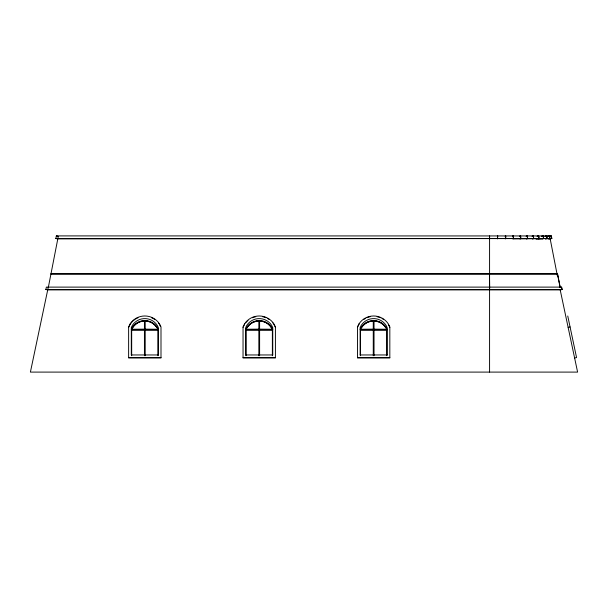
<?xml version="1.0" encoding="UTF-8"?>
<svg xmlns="http://www.w3.org/2000/svg" width="608" height="608" viewBox="0 0 608 608"><rect width="100%" height="100%" fill="white"/><g stroke="black" fill="none" stroke-linecap="round" stroke-linejoin="round"><path stroke-width="0.91" d="M489.577 238.898L489.577 236.292M55.845 238.511L56.354 235.904L551.35 235.942L551.866 238.549L57.798 238.898L55.845 238.511L489.577 238.518M48.306 287.523L58.307 236.292M45.858 289.499L46.36 287.113L561.64 287.113L562.142 289.499L560.196 289.91L47.804 289.91L45.858 289.499L489.577 289.499M48.306 287.113L30.4 372.096L577.6 372.096L560.196 289.91M489.615 287.386L489.577 289.91M489.478 274.026L489.676 287.424M497.534 235.95L497.488 238.898L497.762 235.95M128.63 327.362L130.15 324.322M131.298 329.513L132.422 327.256A14.63 14.318 0 0 1 157.206 327.256L158.331 329.513M243.04 327.362L244.568 324.322M245.708 329.513L246.84 327.256A14.63 14.318 0 0 1 271.616 327.256L272.749 329.513M357.458 327.362L358.978 324.322M360.126 329.513L361.251 327.256A14.63 14.318 0 0 1 386.034 327.256L387.159 329.513M505.468 235.95L505.126 236.292L505.696 235.95L505.826 238.556L505.256 238.898L505.696 235.95M513.35 235.95L512.567 236.292L513.35 235.95L513.54 238.556L512.764 238.898L551.866 238.549M520.395 235.95L519.612 236.292L520.592 235.942L520.843 238.556L519.87 238.898L520.646 238.556L520.592 235.942M527.121 235.942L526.14 236.292L527.303 235.942L527.615 238.549L526.452 238.898L527.432 238.556L527.303 235.942M533.208 235.942L532.046 236.292L533.368 235.942L533.733 238.549L532.41 238.898L533.573 238.549L533.368 235.942M538.688 235.942L537.221 236.292L538.688 235.942L539.091 238.549L536.165 239.24M537.632 238.898L538.954 238.549L538.544 235.942M543.043 235.942L541.584 236.292L543.157 235.942L543.605 238.549L542.024 238.898L543.491 238.549L543.157 235.942M541.766 238.898L538.65 239.24M546.714 235.942L545.049 236.292L546.714 235.942L547.185 238.549L545.52 238.898L547.185 238.549M568.13 327.362L570.076 326.952M574.613 357.983L576.559 357.565L567.75 315.978M549.237 235.942L547.565 236.292L549.29 235.942L549.784 238.549L548.066 238.898L549.784 238.549L549.29 235.942M550.818 235.942L549.092 236.292L550.848 235.942L551.357 238.549L549.602 238.898L551.357 238.549M557.034 274.026L557.521 273.934L560.173 287.424L557.521 273.934L50.943 273.934L557.521 273.934M549.594 236.292L551.35 235.942M144.438 321.07L141.953 321.32A14.25 13.938 0 0 0 132.749 327.56M258.848 321.07L256.371 321.32A14.25 13.938 0 0 0 247.16 327.56M373.266 321.07L370.781 321.32A14.25 13.938 0 0 0 361.578 327.56M489.691 238.556L513.327 238.556L513.137 235.95M489.691 289.53L561.982 289.53L561.496 287.143L560.88 287.143M560.85 289.499L562.142 289.499M144.438 329.141L131.906 329.247L132.749 327.454A14.25 13.938 0 0 1 141.953 321.214L144.438 320.971L144.438 329.247M145.198 329.141L157.723 329.247L156.879 327.454A14.25 13.938 0 0 0 147.668 321.214L145.198 320.971L145.198 329.247M258.848 329.141L246.316 329.247L247.16 327.454A14.25 13.938 0 0 1 256.371 321.214L258.848 320.971L258.848 329.247M259.608 329.141L272.141 329.247L271.297 327.454A14.25 13.938 0 0 0 262.078 321.214L259.608 320.971L259.608 329.247M373.266 329.141L360.734 329.247L361.578 327.454A14.25 13.938 0 0 1 370.781 321.214L373.266 320.971L373.266 329.247M374.026 329.141L386.551 329.247L385.708 327.454A14.25 13.938 0 0 0 376.496 321.214L374.026 320.971L374.026 329.247M131.678 329.992L144.438 329.992M145.198 329.992L157.951 329.992M246.088 329.992L258.848 329.992M259.608 329.992L272.369 329.992M360.506 329.992L373.266 329.992M374.026 329.992L386.779 329.992M131.298 354.958L158.331 354.958M245.708 354.958L272.749 354.958M360.126 354.958L387.159 354.958M128.63 357.565L160.998 357.565M243.04 357.565L275.416 357.565M357.458 357.565L389.827 357.565M374.026 321.07L376.504 321.32A14.25 13.938 0 0 1 385.7 327.56M259.608 321.07L262.086 321.32A14.25 13.938 0 0 1 271.29 327.56M145.198 321.07L147.676 321.32A14.25 13.938 0 0 1 156.872 327.56M56.354 235.904L57.661 236.162M388.307 324.322L389.827 327.362M275.416 327.362L273.896 324.322A17.313 16.94 0 0 0 272.893 322.924M160.618 326.602L159.478 324.322A17.313 16.94 0 0 0 158.475 322.924M557.384 275.827L550.111 238.518M546.63 235.942L547.101 238.549M489.577 235.912L489.577 372.096M387.159 355.026L387.159 327.552L386.034 325.295A14.63 14.318 0 0 0 361.258 325.303L360.126 327.552L360.126 355.026M386.779 355.726L386.779 329.886L374.026 329.886L374.026 355.726M373.266 355.726L373.266 329.886L360.506 329.886L360.506 355.726M272.749 355.026L272.749 327.552L271.616 325.295A14.63 14.318 0 0 0 246.84 325.303L245.708 327.552L245.708 355.026M272.369 355.726L272.369 329.886L259.608 329.886L259.608 355.726M258.848 355.726L258.848 329.886L246.088 329.886L246.088 355.726M158.331 355.026L158.331 327.552L157.206 325.295A14.63 14.318 0 0 0 132.422 325.303L131.298 327.552L131.298 355.026M157.951 355.726L157.951 329.886L145.198 329.886L145.198 355.726M144.438 355.726L144.438 329.886L131.678 329.886L131.678 355.726M245.571 322.924A17.313 16.94 0 0 1 247.98 320.454M252.419 317.756A17.313 16.94 0 0 1 255.755 316.738M262.702 316.738A17.313 16.94 0 0 1 266.038 317.756M267.604 318.508A17.313 16.94 0 0 1 269.093 319.405M363.782 319.405A17.313 16.94 0 0 1 365.264 318.508M366.837 317.756A17.313 16.94 0 0 1 370.173 316.738M377.12 316.738A17.313 16.94 0 0 1 380.448 317.756M382.022 318.508A17.313 16.94 0 0 1 383.504 319.405M130.636 323.608A17.313 16.94 0 0 1 132.293 321.624M132.916 321.024A17.313 16.94 0 0 1 134.953 319.405M135.683 318.942A17.313 16.94 0 0 1 138.008 317.756M151.62 317.756A17.313 16.94 0 0 1 154.675 319.405M130.15 323.912L128.63 326.952L128.63 357.983L160.998 357.983L160.998 326.952L159.478 323.912A17.313 16.94 0 0 0 130.15 323.912M244.568 323.912L243.04 326.952L243.04 357.983L275.416 357.983L275.416 326.952L273.896 323.912A17.313 16.94 0 0 0 244.568 323.912M358.978 323.912L357.458 326.952L357.458 357.983L389.827 357.983L389.827 326.952L388.307 323.912A17.313 16.94 0 0 0 358.978 323.912"/></g></svg>
